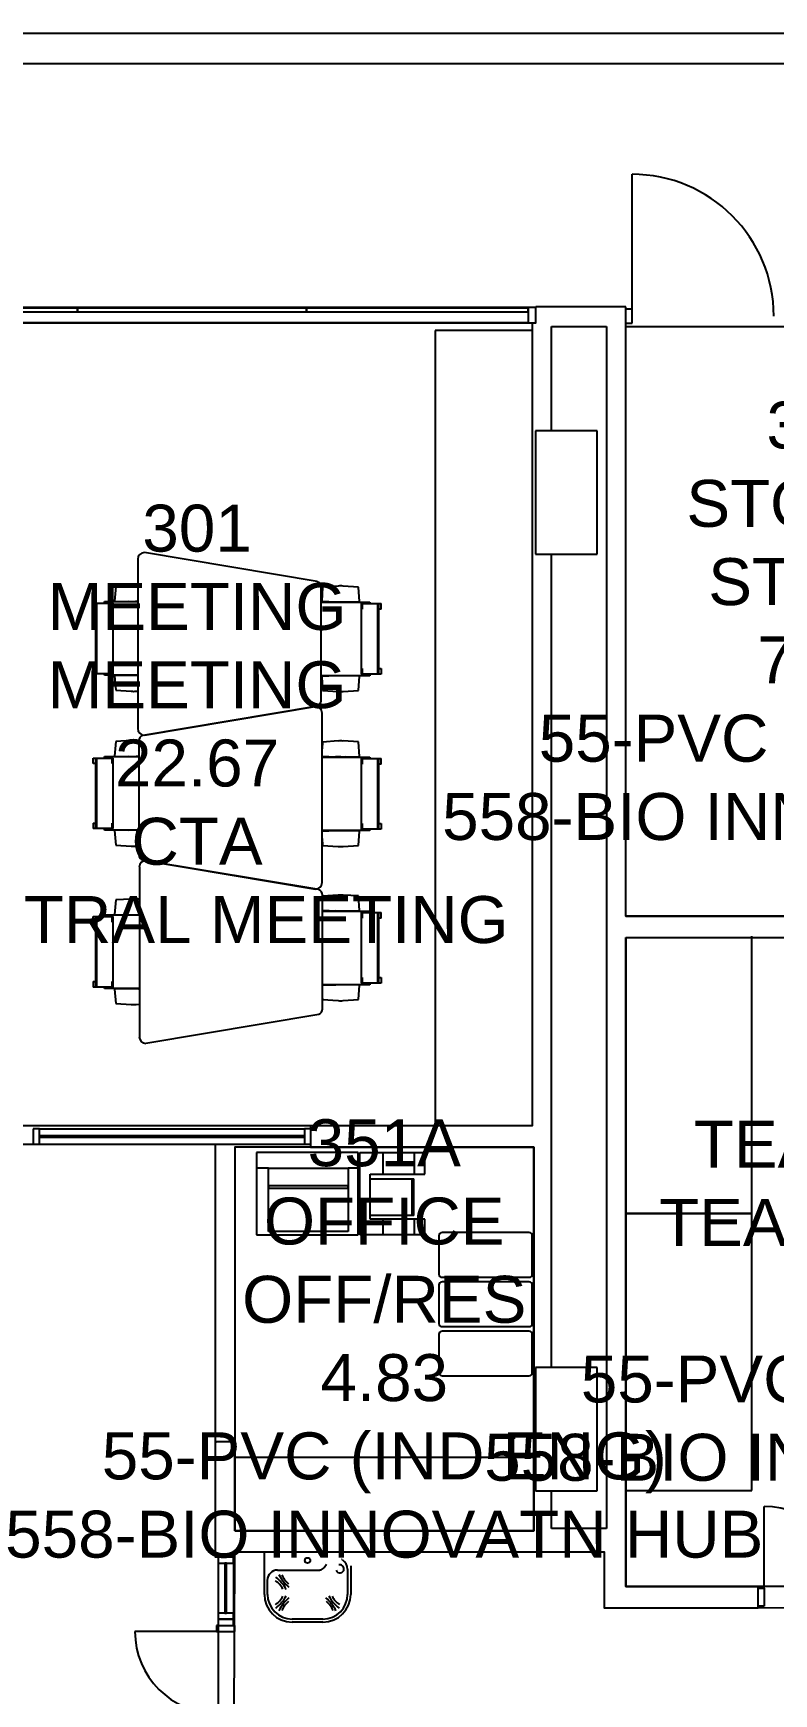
# Model space of a CAD drawing. Extents: x 15525 to 50715, y -3252 to 56414.
# Drawn here: x 29405 to 34211, y 42765 to 53543 of the extents above; entities that cross this region are included whole.
import ezdxf

# ---------------------------------------------------------------- set-up
doc = ezdxf.new("R2010")
doc.units = 0
doc.header["$MEASUREMENT"] = 0
for name, color, linetype in [('A-Column__Concrete', 7, 'CONTINUOUS'), ('A-Door', 252, 'CONTINUOUS'), ('A-Equipment', 252, 'CONTINUOUS'), ('A-Furniture', 252, 'CONTINUOUS'), ('A-Wall__Brick', 7, 'CONTINUOUS'), ('A-Wall__Stud', 252, 'CONTINUOUS'), ('A-Window', 7, 'CONTINUOUS'), ('H-Fixtures__Sink', 252, 'CONTINUOUS'), ('RM$', 7, 'CONTINUOUS'), ('RM$TXT', 4, 'CONTINUOUS')]:
    doc.layers.add(name, color=color, linetype=linetype)
doc.styles.add('Arial', font='arial.ttf')

msp = doc.modelspace()

# ---------------------------------------------------------------- linework, layer by layer
at = {"layer": 'A-Column__Concrete'}
for p, q in [((33064, 50962), (32664, 50962)), ((32664, 50962), (32664, 50162)), ((33064, 50962), (32664, 50962)), ((32664, 50962), (32664, 50162)), ((33064, 50162), (33064, 50962)), ((33064, 50162), (33064, 50962)), ((32664, 50162), (33064, 50162)), ((32664, 50162), (33064, 50162)), ((33064, 44882), (32664, 44882)), ((32664, 44882), (32664, 44082)), ((33064, 44082), (33064, 44882)), ((32664, 44082), (33064, 44082))]:
    msp.add_line(p, q, dxfattribs=at)
at = {"layer": 'A-Door'}
for p, q in [((33291, 51707), (33291, 52627)), ((33291, 51751), (33251, 51751)), ((33291, 51661), (33291, 51751)), ((33251, 51661), (33291, 51661)), ((34149, 43451), (34149, 43981)), ((34109, 43451), (34149, 43451)), ((34149, 43451), (34149, 43333)), ((34149, 43333), (34109, 43333)), ((30595, 43168), (30065, 43168)), ((30604, 43208), (30595, 43208)), ((30595, 43208), (30595, 43168)), ((30595, 43168), (30713, 43168)), ((30713, 43208), (30704, 43208)), ((30713, 43168), (30713, 43208))]:
    msp.add_line(p, q, dxfattribs=at)
at = {"layer": 'A-Door', "color": 252}
for centre, radius, start, end in [((33291, 51707), 920, 0, 90), ((34149, 43451), 530, 0, 90), ((30595, 43168), 530, 180, 270)]:
    msp.add_arc(centre, radius, start, end, dxfattribs=at)
at = {"layer": 'A-Equipment'}
for p, q in [((31514, 46278), (30853, 46278)), ((30853, 46278), (30853, 46176)), ((31514, 46176), (31514, 46278)), ((31524, 46278), (31676, 46278)), ((31524, 45744), (31524, 46278)), ((31676, 46278), (31880, 46278)), ((31676, 46137), (31676, 46278)), ((31880, 46278), (31946, 46278)), ((31880, 46137), (31880, 46278)), ((31946, 46137), (31946, 46278)), ((30932, 46176), (30853, 46176)), ((30853, 46176), (30853, 45744)), ((30932, 45765), (30932, 46176)), ((30932, 46176), (31449, 46176)), ((31514, 46176), (31449, 46176)), ((31449, 46176), (31449, 45765)), ((31514, 45744), (31514, 46176)), ((31591, 45846), (31591, 46137)), ((31591, 46137), (31676, 46137)), ((31676, 46137), (31880, 46137)), ((31880, 46137), (31946, 46137)), ((30932, 46062), (30932, 46046)), ((31449, 46062), (30932, 46062)), ((30932, 46046), (31449, 46046)), ((31449, 46046), (31449, 46062)), ((31591, 46108), (31863, 46108)), ((31863, 46108), (31874, 46108)), ((31863, 46108), (31863, 45868)), ((31874, 45868), (31874, 46108)), ((31514, 45821), (31519, 45821)), ((31519, 45769), (31519, 45821)), ((31863, 45868), (31591, 45868)), ((31676, 45846), (31591, 45846)), ((31676, 45744), (31676, 45846)), ((31880, 45846), (31676, 45846)), ((31874, 45868), (31863, 45868)), ((31946, 45846), (31880, 45846)), ((31880, 45744), (31880, 45846)), ((31946, 45744), (31946, 45846)), ((30853, 45744), (31514, 45744)), ((31449, 45765), (30932, 45765)), ((31519, 45769), (31514, 45769)), ((31676, 45744), (31524, 45744)), ((31880, 45744), (31676, 45744)), ((31946, 45744), (31880, 45744))]:
    msp.add_line(p, q, dxfattribs=at)
at = {"layer": 'A-Furniture'}
for p, q in [((32644, 51612), (32013, 51612)), ((32013, 51612), (32013, 46451)), ((30084, 50129), (30084, 49029)), ((31248, 49983), (30126, 50172)), ((29941, 49951), (29933, 49857)), ((30040, 49957), (29941, 49951)), ((30084, 49956), (30072, 49957)), ((31273, 49210), (31273, 49947)), ((31283, 49948), (31277, 49857)), ((31384, 49954), (31283, 49948)), ((31515, 49948), (31416, 49954)), ((31523, 49854), (31515, 49948)), ((29793, 49843), (29810, 49843)), ((29793, 49807), (29793, 49843)), ((29810, 49807), (29793, 49807)), ((29810, 49843), (29815, 49843)), ((29810, 49385), (29810, 49843)), ((29810, 49807), (29810, 49843)), ((29815, 49843), (29914, 49843)), ((29815, 49843), (29815, 49385)), ((29867, 49854), (30084, 49854)), ((29867, 49843), (29867, 49854)), ((29917, 49807), (29917, 49843)), ((29923, 49385), (29923, 49843)), ((29933, 49857), (30023, 49855)), ((29972, 49856), (29972, 49855)), ((31273, 49850), (31589, 49850)), ((31277, 49857), (31368, 49853)), ((31434, 49852), (31523, 49854)), ((31443, 49852), (31443, 49850)), ((31484, 49852), (31484, 49854)), ((31484, 49850), (31484, 49852)), ((31534, 49841), (31534, 49383)), ((31539, 49841), (31539, 49805)), ((31542, 49841), (31641, 49841)), ((31589, 49850), (31589, 49841)), ((31641, 49841), (31646, 49841)), ((31641, 49383), (31641, 49841)), ((31646, 49841), (31663, 49841)), ((31646, 49805), (31646, 49841)), ((31646, 49841), (31646, 49383)), ((31663, 49805), (31646, 49805)), ((31663, 49805), (31663, 49841)), ((29793, 49422), (29810, 49422)), ((29793, 49422), (29793, 49385)), ((29810, 49385), (29793, 49385)), ((29810, 49422), (29810, 49385)), ((29815, 49385), (29810, 49385)), ((29914, 49385), (29815, 49385)), ((29867, 49376), (29867, 49385)), ((30084, 49376), (29867, 49376)), ((29917, 49385), (29917, 49422)), ((30023, 49374), (29933, 49372)), ((29933, 49372), (29941, 49278)), ((29972, 49376), (29972, 49374)), ((29972, 49374), (29972, 49372)), ((30013, 49374), (30013, 49376)), ((31589, 49372), (31273, 49372)), ((31368, 49371), (31277, 49367)), ((31277, 49367), (31283, 49276)), ((31523, 49370), (31434, 49372)), ((31484, 49370), (31484, 49372)), ((31515, 49276), (31523, 49370)), ((31539, 49419), (31539, 49383)), ((31641, 49383), (31542, 49383)), ((31589, 49383), (31589, 49372)), ((31646, 49383), (31641, 49383)), ((31646, 49419), (31663, 49419)), ((31646, 49419), (31646, 49383)), ((31663, 49383), (31646, 49383)), ((31663, 49419), (31663, 49383)), ((29941, 49278), (30040, 49272)), ((30072, 49272), (30084, 49273)), ((31283, 49276), (31384, 49269)), ((31416, 49269), (31515, 49276)), ((31237, 49173), (30116, 48984)), ((30126, 48986), (31248, 49174)), ((31280, 48030), (31280, 49130)), ((29941, 48945), (29933, 48851)), ((30040, 48951), (29941, 48945)), ((30092, 48950), (30072, 48951)), ((30091, 48949), (30091, 48211)), ((31283, 48942), (31280, 48897)), ((31384, 48949), (31283, 48942)), ((31515, 48943), (31416, 48949)), ((31523, 48849), (31515, 48943)), ((29793, 48838), (29810, 48838)), ((29793, 48802), (29793, 48838)), ((29810, 48838), (29815, 48838)), ((29810, 48380), (29810, 48838)), ((29810, 48802), (29810, 48838)), ((29815, 48838), (29914, 48838)), ((29815, 48838), (29815, 48380)), ((29867, 48848), (30091, 48848)), ((29867, 48838), (29867, 48848)), ((29917, 48802), (29917, 48838)), ((29923, 48380), (29923, 48838)), ((29933, 48851), (30023, 48849)), ((29972, 48851), (29972, 48849)), ((31280, 48851), (31368, 48847)), ((31280, 48844), (31589, 48844)), ((31434, 48847), (31523, 48849)), ((31443, 48847), (31443, 48845)), ((31484, 48847), (31484, 48848)), ((31484, 48845), (31484, 48847)), ((31534, 48835), (31534, 48377)), ((31539, 48835), (31539, 48799)), ((31542, 48835), (31641, 48835)), ((31589, 48844), (31589, 48835)), ((31641, 48835), (31646, 48835)), ((31641, 48377), (31641, 48835)), ((31646, 48835), (31663, 48835)), ((31646, 48799), (31646, 48835)), ((31646, 48835), (31646, 48377)), ((31663, 48799), (31663, 48835)), ((29810, 48802), (29793, 48802)), ((31663, 48799), (31646, 48799)), ((29793, 48416), (29810, 48416)), ((29793, 48416), (29793, 48380)), ((29810, 48416), (29810, 48380)), ((29917, 48380), (29917, 48416)), ((31539, 48414), (31539, 48377)), ((31646, 48414), (31663, 48414)), ((31646, 48414), (31646, 48377)), ((31663, 48414), (31663, 48377)), ((29810, 48380), (29793, 48380)), ((29815, 48380), (29810, 48380)), ((29914, 48380), (29815, 48380)), ((29867, 48371), (29867, 48380)), ((30091, 48371), (29867, 48371)), ((30023, 48369), (29933, 48367)), ((29933, 48367), (29941, 48273)), ((29972, 48370), (29972, 48369)), ((29972, 48369), (29972, 48367)), ((30013, 48369), (30013, 48370)), ((31589, 48367), (31280, 48367)), ((31368, 48365), (31280, 48361)), ((31280, 48316), (31283, 48270)), ((31523, 48364), (31434, 48366)), ((31484, 48364), (31484, 48366)), ((31515, 48270), (31523, 48364)), ((31641, 48377), (31542, 48377)), ((31589, 48377), (31589, 48367)), ((31646, 48377), (31641, 48377)), ((31663, 48377), (31646, 48377)), ((29941, 48273), (30040, 48266)), ((30072, 48266), (30091, 48268)), ((31283, 48270), (31384, 48264)), ((31416, 48264), (31515, 48270)), ((30094, 48130), (30094, 47029)), ((30116, 48176), (31237, 47987)), ((31258, 47984), (30136, 48172)), ((29941, 47917), (29933, 47823)), ((30040, 47923), (29941, 47917)), ((30094, 47922), (30072, 47923)), ((31384, 47949), (31283, 47942)), ((31283, 47211), (31283, 47948)), ((31283, 47942), (31283, 47936)), ((31515, 47943), (31416, 47949)), ((31523, 47849), (31515, 47943)), ((29793, 47810), (29810, 47810)), ((29793, 47773), (29793, 47810)), ((29810, 47773), (29793, 47773)), ((29810, 47810), (29815, 47810)), ((29810, 47352), (29810, 47810)), ((29810, 47773), (29810, 47810)), ((29815, 47810), (29914, 47810)), ((29815, 47810), (29815, 47352)), ((29867, 47820), (30094, 47820)), ((29867, 47812), (29867, 47820)), ((29917, 47773), (29917, 47810)), ((29923, 47352), (29923, 47810)), ((29933, 47823), (30023, 47821)), ((29972, 47823), (29972, 47821)), ((30089, 47822), (30094, 47822)), ((31283, 47851), (31368, 47847)), ((31283, 47844), (31589, 47844)), ((31434, 47847), (31523, 47849)), ((31443, 47847), (31443, 47845)), ((31484, 47847), (31484, 47848)), ((31484, 47845), (31484, 47847)), ((31534, 47835), (31534, 47377)), ((31539, 47835), (31539, 47799)), ((31542, 47835), (31641, 47835)), ((31589, 47844), (31589, 47835)), ((31641, 47835), (31646, 47835)), ((31641, 47377), (31641, 47835)), ((31646, 47835), (31663, 47835)), ((31646, 47799), (31646, 47835)), ((31646, 47835), (31646, 47377)), ((31663, 47799), (31646, 47799)), ((31663, 47799), (31663, 47835)), ((34069, 45883), (34069, 47683)), ((29793, 47388), (29810, 47388)), ((29793, 47388), (29793, 47352)), ((29810, 47352), (29793, 47352)), ((29810, 47388), (29810, 47352)), ((29815, 47352), (29810, 47352)), ((29914, 47352), (29815, 47352)), ((29867, 47343), (29867, 47352)), ((30094, 47343), (29867, 47343)), ((29917, 47352), (29917, 47388)), ((30023, 47340), (29933, 47338)), ((29933, 47338), (29941, 47244)), ((29972, 47342), (29972, 47340)), ((29972, 47340), (29972, 47339)), ((30013, 47340), (30013, 47342)), ((30094, 47339), (30089, 47340)), ((31589, 47367), (31283, 47367)), ((31368, 47365), (31283, 47361)), ((31523, 47364), (31434, 47366)), ((31484, 47364), (31484, 47366)), ((31515, 47270), (31523, 47364)), ((31539, 47414), (31539, 47377)), ((31641, 47377), (31542, 47377)), ((31589, 47377), (31589, 47367)), ((31646, 47377), (31641, 47377)), ((31646, 47414), (31663, 47414)), ((31646, 47414), (31646, 47377)), ((31663, 47377), (31646, 47377)), ((31663, 47414), (31663, 47377)), ((29941, 47244), (30040, 47238)), ((30072, 47238), (30094, 47240)), ((31283, 47277), (31283, 47270)), ((31283, 47270), (31384, 47264)), ((31416, 47264), (31515, 47270)), ((30136, 46987), (31258, 47175)), ((33251, 45883), (34069, 45883)), ((34069, 45883), (33251, 45883)), ((34069, 44083), (34069, 45883)), ((32038, 45738), (32038, 45488)), ((32624, 45758), (32058, 45758)), ((32644, 45488), (32644, 45738)), ((32038, 45418), (32038, 45168)), ((32058, 45468), (32624, 45468)), ((32624, 45438), (32058, 45438)), ((32644, 45168), (32644, 45418)), ((32038, 45098), (32038, 44848)), ((32058, 45148), (32624, 45148)), ((32624, 45118), (32058, 45118)), ((32644, 44848), (32644, 45098)), ((32058, 44828), (32624, 44828)), ((30713, 44301), (32654, 44301)), ((33251, 44083), (34069, 44083))]:
    msp.add_line(p, q, dxfattribs=at)
for centre, radius, start, end in [((30126, 50129), 42.7, 90, 180), ((30056, 49703), 254, 86.3708, 93.5828), ((31235, 49947), 37.7, 0, 70.9109), ((31400, 49701), 254, 86.4172, 93.6292), ((30044, 50821), 966, 268.7195, 272.3362), ((31412, 50818), 966, 267.3557, 271.2805), ((30044, 48408), 966, 87.6638, 91.2805), ((31412, 48406), 966, 88.7195, 92.6443), ((30056, 49525), 254, 266.4172, 273.6292), ((31400, 49523), 254, 266.3708, 273.5828), ((31237, 49130), 42.7, 0, 90), ((31235, 49210), 37.7, 289.0891, 0), ((30056, 48698), 254, 86.3708, 93.5828), ((30126, 49029), 42.7, 180, 270), ((30128, 48949), 37.7, 109.0891, 180), ((31400, 48695), 254, 86.4172, 93.6292), ((30044, 49815), 966, 268.7195, 272.6443), ((31412, 49813), 966, 267.3557, 271.2805), ((30044, 47403), 966, 87.3557, 91.2805), ((31412, 47400), 966, 88.7195, 92.6443), ((30056, 48520), 254, 266.4172, 273.6292), ((30128, 48211), 37.7, 180, 250.9109), ((31400, 48517), 254, 266.3708, 273.5828), ((30136, 48130), 42.7, 90, 180), ((31237, 48030), 42.7, 270, 0), ((31245, 47948), 37.7, 0, 70.9109), ((30056, 47670), 254, 86.3708, 93.5828), ((31400, 47695), 254, 86.4172, 93.6292), ((30044, 48787), 966, 268.7195, 272.6443), ((31412, 48813), 966, 267.3557, 271.2805), ((30044, 46374), 966, 87.3557, 91.2805), ((31412, 46400), 966, 88.7195, 92.6443), ((30056, 47492), 254, 266.4172, 273.6292), ((31245, 47211), 37.7, 289.0891, 0), ((31400, 47517), 254, 266.3708, 273.5828), ((30136, 47029), 42.7, 180, 270), ((32058, 45738), 20, 90, 180), ((32624, 45738), 20, 0, 90), ((32058, 45488), 20, 180, 270), ((32624, 45488), 20, 270, 0), ((32058, 45418), 20, 90, 180), ((32624, 45418), 20, 0, 90), ((32058, 45168), 20, 180, 270), ((32624, 45168), 20, 270, 0), ((32058, 45098), 20, 90, 180), ((32624, 45098), 20, 0, 90), ((32058, 44848), 20, 180, 270), ((32624, 44848), 20, 270, 0)]:
    msp.add_arc(centre, radius, start, end, dxfattribs=at)
for points, knots in [([(29914, 49843), (29918, 49843), (29922, 49843), (29923, 49843), (29923, 49843)], [-3.1415927, -3.1415927, -3.1415927, -3.1415927, -2.9205877, -2.8535406, -2.8535406, -2.8535406, -2.8535406]), ([(31534, 49841), (31534, 49841), (31535, 49841), (31538, 49841), (31542, 49841)], [2.8535406, 2.8535406, 2.8535406, 2.8535406, 2.9205877, 3.1415927, 3.1415927, 3.1415927, 3.1415927]), ([(29923, 49385), (29923, 49385), (29922, 49385), (29918, 49385), (29914, 49385)], [2.8535406, 2.8535406, 2.8535406, 2.8535406, 2.9205877, 3.1415927, 3.1415927, 3.1415927, 3.1415927]), ([(31542, 49383), (31538, 49383), (31535, 49383), (31534, 49383), (31534, 49383)], [-3.1415927, -3.1415927, -3.1415927, -3.1415927, -2.9205877, -2.8535406, -2.8535406, -2.8535406, -2.8535406]), ([(29914, 48838), (29918, 48838), (29922, 48838), (29923, 48838), (29923, 48838)], [-3.1415927, -3.1415927, -3.1415927, -3.1415927, -2.9205877, -2.8535406, -2.8535406, -2.8535406, -2.8535406]), ([(31534, 48835), (31534, 48835), (31535, 48835), (31538, 48835), (31542, 48835)], [2.8535406, 2.8535406, 2.8535406, 2.8535406, 2.9205877, 3.1415927, 3.1415927, 3.1415927, 3.1415927]), ([(29923, 48380), (29923, 48380), (29922, 48380), (29918, 48380), (29914, 48380)], [2.8535406, 2.8535406, 2.8535406, 2.8535406, 2.9205877, 3.1415927, 3.1415927, 3.1415927, 3.1415927]), ([(31542, 48377), (31538, 48377), (31535, 48377), (31534, 48377), (31534, 48377)], [-3.1415927, -3.1415927, -3.1415927, -3.1415927, -2.9205877, -2.8535406, -2.8535406, -2.8535406, -2.8535406]), ([(29914, 47810), (29918, 47810), (29922, 47810), (29923, 47810), (29923, 47810)], [-3.1415927, -3.1415927, -3.1415927, -3.1415927, -2.9205877, -2.8535406, -2.8535406, -2.8535406, -2.8535406]), ([(31534, 47835), (31534, 47835), (31535, 47835), (31538, 47835), (31542, 47835)], [2.8535406, 2.8535406, 2.8535406, 2.8535406, 2.9205877, 3.1415927, 3.1415927, 3.1415927, 3.1415927]), ([(29923, 47352), (29923, 47352), (29922, 47352), (29918, 47352), (29914, 47352)], [2.8535406, 2.8535406, 2.8535406, 2.8535406, 2.9205877, 3.1415927, 3.1415927, 3.1415927, 3.1415927]), ([(31542, 47377), (31538, 47377), (31535, 47377), (31534, 47377), (31534, 47377)], [-3.1415927, -3.1415927, -3.1415927, -3.1415927, -2.9205877, -2.8535406, -2.8535406, -2.8535406, -2.8535406])]:
    msp.add_open_spline(points, degree=3, knots=knots, dxfattribs=at)
at = {"layer": 'A-Wall__Brick'}
for p, q in [((33251, 51767), (32666, 51767)), ((33251, 47811), (33251, 51767)), ((32644, 51662), (32644, 46451)), ((32769, 50962), (32769, 51640)), ((32769, 51640), (33126, 51640)), ((33126, 51640), (33126, 43838)), ((32769, 44882), (32769, 50162)), ((33251, 47811), (35076, 47811)), ((33251, 47673), (35690, 47673)), ((33251, 47673), (33251, 43461)), ((31205, 46451), (31205, 46313)), ((32644, 46451), (31205, 46451)), ((31205, 46313), (32654, 46313)), ((32654, 46313), (32654, 43823)), ((30585, 44400), (30595, 44400)), ((30585, 44400), (30585, 43823)), ((30713, 44400), (30595, 44400)), ((30713, 43823), (30713, 44400)), ((32769, 43838), (32769, 44082)), ((30585, 43823), (30585, 43653)), ((32654, 43823), (30713, 43823)), ((33126, 43838), (32769, 43838)), ((30585, 43653), (30713, 43653)), ((30713, 43653), (30713, 43685)), ((30713, 43685), (33111, 43685)), ((33111, 43685), (33111, 43323)), ((33251, 43461), (34109, 43461)), ((34109, 43451), (34109, 43461)), ((34109, 43333), (34109, 43451)), ((34109, 43323), (34109, 43333)), ((33111, 43323), (34109, 43323))]:
    msp.add_line(p, q, dxfattribs=at)
at = {"layer": 'A-Wall__Brick', "flags": 128}
msp.add_lwpolyline([(32644, 51662), (32666, 51662), (32666, 51767)], dxfattribs=at)
at = {"layer": 'A-Wall__Stud'}
for p, q in [((21844, 53543), (47694, 53543)), ((47894, 53343), (22044, 53343))]:
    msp.add_line(p, q, dxfattribs=at)
at = {"layer": 'A-Window'}
for p, q in [((29691, 51759), (27714, 51759)), ((27714, 51735), (29691, 51735)), ((29691, 51762), (27729, 51762)), ((31179, 51762), (29691, 51762)), ((29691, 51735), (29691, 51759)), ((31179, 51759), (29691, 51759)), ((29691, 51759), (29691, 51735)), ((29691, 51735), (31179, 51735)), ((32616, 51762), (31179, 51762)), ((31179, 51735), (31179, 51759)), ((32616, 51759), (31179, 51759)), ((31179, 51759), (31179, 51735)), ((31179, 51735), (32616, 51735)), ((32616, 51735), (32616, 51759)), ((29691, 51662), (27729, 51662)), ((31179, 51662), (29691, 51662)), ((32616, 51662), (31179, 51662)), ((29445, 46432), (31165, 46432)), ((31165, 46387), (29445, 46387)), ((29445, 46387), (29445, 46377)), ((29445, 46377), (31165, 46377)), ((31205, 46432), (31165, 46432)), ((31165, 46432), (31165, 46332)), ((31165, 46377), (31165, 46387)), ((29445, 46332), (31165, 46332)), ((31165, 46332), (31205, 46332)), ((30604, 43613), (30604, 43288)), ((30659, 43613), (30649, 43613)), ((30649, 43613), (30649, 43288)), ((30659, 43288), (30659, 43613)), ((30704, 43613), (30704, 43288)), ((30704, 43288), (30604, 43288)), ((30604, 43288), (30604, 43248)), ((30604, 43248), (30704, 43248)), ((30704, 43248), (30604, 43248)), ((30604, 43248), (30604, 43208)), ((30649, 43288), (30659, 43288)), ((30704, 43248), (30704, 43288)), ((30704, 43208), (30704, 43248)), ((30604, 43208), (30704, 43208))]:
    msp.add_line(p, q, dxfattribs=at)
at = {"layer": 'A-Window', "extrusion": (0, 0, -1)}
for p, q in [((32666, 51762), (32616, 51762)), ((32616, 51762), (32616, 51662)), ((32666, 51662), (32666, 51762)), ((32616, 51662), (32666, 51662)), ((29445, 46432), (29405, 46432)), ((29405, 46432), (29405, 46332)), ((29445, 46332), (29445, 46432)), ((29405, 46332), (29445, 46332)), ((30704, 43653), (30604, 43653)), ((30604, 43653), (30604, 43613)), ((30704, 43613), (30704, 43653)), ((30604, 43613), (30704, 43613))]:
    msp.add_line(p, q, dxfattribs=at)
at = {"layer": 'H-Fixtures__Sink'}
for p, q in [((30905, 43410), (30905, 43685)), ((30991, 43568), (31265, 43568)), ((31293, 43584), (31308, 43606)), ((31445, 43573), (31445, 43410)), ((31465, 43595), (31465, 43410)), ((30925, 43410), (30925, 43501)), ((31285, 43250), (31085, 43250)), ((31285, 43230), (31085, 43230))]:
    msp.add_line(p, q, dxfattribs=at)
msp.add_circle((31185, 43630), 17.5, dxfattribs=at)
for centre, radius, start, end in [((30991, 43501), 66.9, 90, 180), ((31261, 43607), 38.7, 275.326, 324.3395), ((31395, 43575), 26.5, 198.7314, 0), ((31395, 43575), 26.5, 0, 103.3465), ((31372, 43573), 72.4, 59.7807, 62.4038), ((31372, 43573), 72.4, 0, 56.9454), ((30902, 43384), 136, 25.8147, 56.5957), ((30812, 43314), 267, 28.6252, 51.3748), ((31238, 43659), 267, 206.6252, 229.3748), ((31145, 43586), 136, 201.4043, 232.1853), ((31085, 43410), 180, 180, 270), ((31085, 43410), 160, 180, 270), ((30902, 43458), 136, 303.4043, 334.1853), ((30812, 43528), 267, 308.6252, 331.3748), ((31238, 43184), 267, 130.6252, 153.3748), ((31145, 43256), 136, 127.8147, 158.5957), ((31285, 43410), 160, 270, 0), ((31285, 43410), 180, 270, 0), ((31131, 43184), 267, 26.6252, 49.3748), ((31224, 43256), 136, 21.4043, 52.1853), ((31557, 43528), 267, 208.6252, 231.3748), ((31467, 43458), 136, 205.8147, 236.5957)]:
    msp.add_arc(centre, radius, start, end, dxfattribs=at)
at = {"layer": 'RM$'}
for points in [[(28293, 51662), (32644, 51662), (32644, 46451), (28293, 46451)], [(30713, 43823), (32654, 43823), (32654, 46313), (30713, 46313)]]:
    msp.add_lwpolyline(points, close=True, dxfattribs=at)
at = {"layer": 'RM$', "flags": 128}
for points in [[(35786, 51640), (35786, 50851), (35690, 50851), (35690, 50267), (35076, 50267), (35076, 47811), (33251, 47811), (33251, 51640)], [(33251, 47673), (35690, 47673), (35690, 45592), (36333, 45592), (36333, 43461), (33251, 43461)], [(30713, 43685), (33111, 43685), (33111, 43323), (38282, 43324), (38282, 43314), (39802, 43314), (39802, 44781), (40263, 44781), (40263, 44871), (40263, 44881), (39802, 44881), (39802, 45834), (40150, 45834), (40150, 47477), (41659, 47472), (41659, 36561), (39807, 36561), (39807, 41501), (30704, 41501)]]:
    msp.add_lwpolyline(points, close=True, dxfattribs=at)
msp.add_lwpolyline([(28425, 46332), (30585, 46332), (30585, 43653), (30604, 43653), (30604, 41501), (29780, 41501), (29780, 28881), (29764, 28881), (29764, 28743), (30585, 28743), (30585, 26456), (29764, 26456), (29764, 26318), (29775, 26318), (29775, 19785)], dxfattribs=at)

# ---------------------------------------------------------------- texts
at = {"layer": 'RM$TXT', "char_height": 304.8, "attachment_point": 8, "style": 'Arial'}
for s, insert in [('362^M^JSTORES^M^JSTORE^M^J7.91^M^J55-PVC (IND ENG)^M^J558-BIO INNOVATN HUB^M^J', (34519, 48302)), ('301^M^JMEETING^M^JMEETING^M^J22.67^M^JCTA^M^JCENTRAL MEETING^M^J', (30468, 47633)), ('302^M^JTEACHING^M^JTEACH/LABS^M^J11.64^M^J55-PVC (IND ENG)^M^J558-BIO INNOVATN HUB^M^J', (34792, 44143)), ('351A^M^JOFFICE^M^JOFF/RES^M^J4.83^M^J55-PVC (IND ENG)^M^J558-BIO INNOVATN HUB^M^J', (31683, 43644)), ('352^M^JCIRCULNSPACE^M^JCIRC/SPACE^M^J37.05^M^J55-PVC (IND ENG)^M^J558-BIO INNOVATN HUB^M^J', (36181, 40595))]:
    msp.add_mtext(s, dxfattribs=dict(at, insert=insert))

doc.saveas('drawing.dxf')
